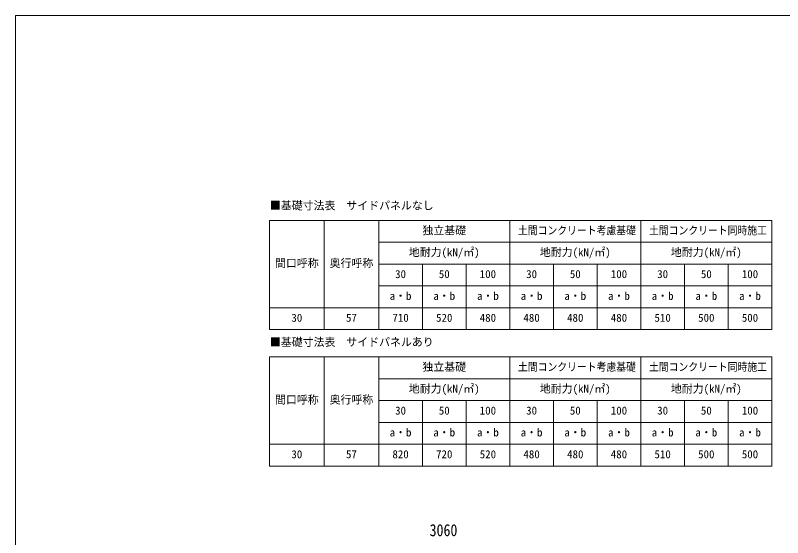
# Model space of a CAD drawing. Units: millimetres at full size, sheet at 1:40; details may follow other scales. Extents: x -11243 to 11243, y -7760 to 7760.
# Drawn here: x -11243 to 0, y 107 to 7760 of the extents above; entities that cross this region are included whole.
import ezdxf
from ezdxf.enums import TextEntityAlignment as Align

# ---------------------------------------------------------------- set-up
doc = ezdxf.new("R2010")
doc.units = ezdxf.units.MM
doc.header["$LTSCALE"] = 40
for name, color, linetype, lineweight in [('0-3_ELV2', 7, 'Continuous', 9), ('0-E_DET2', 7, 'Continuous', 18), ('F-0_240', 7, 'Continuous', 9)]:
    doc.layers.add(name, color=color, linetype=linetype, lineweight=lineweight)
doc.styles.add('ＭＳ ゴシック', font='')
doc.styles.get('ＭＳ ゴシック').set_extended_font_data('MS Gothic')

msp = doc.modelspace()

# ---------------------------------------------------------------- linework, layer by layer
at = {"layer": '0-E_DET2'}
for p, q in [((-7518, 4754.96), (-7518, 3154.96)), ((-7518, 4754.96), (-158, 4754.96)), ((-6718, 4754.96), (-6718, 3154.96)), ((-5918, 4754.96), (-5918, 3154.96)), ((-3998, 4754.96), (-3998, 3154.96)), ((-2078, 4754.96), (-2078, 3154.96)), ((-158, 4754.96), (-158, 3154.96)), ((-5918, 4434.96), (-158, 4434.96)), ((-5918, 4114.96), (-158, 4114.96)), ((-5278, 4114.96), (-5278, 3154.96)), ((-4638, 4114.96), (-4638, 3154.96)), ((-3358, 4114.96), (-3358, 3154.96)), ((-2718, 4114.96), (-2718, 3154.96)), ((-1438, 4114.96), (-1438, 3154.96)), ((-798, 4114.96), (-798, 3154.96)), ((-5918, 3794.96), (-158, 3794.96)), ((-7518, 3474.96), (-158, 3474.96)), ((-7518, 3154.96), (-158, 3154.96)), ((-7518, 2754.96), (-7518, 1154.96)), ((-7518, 2754.96), (-158, 2754.96)), ((-6718, 2754.96), (-6718, 1154.96)), ((-5918, 2754.96), (-5918, 1154.96)), ((-3998, 2754.96), (-3998, 1154.96)), ((-2078, 2754.96), (-2078, 1154.96)), ((-158, 2754.96), (-158, 1154.96)), ((-5918, 2434.96), (-158, 2434.96)), ((-5918, 2114.96), (-158, 2114.96)), ((-5278, 2114.96), (-5278, 1154.96)), ((-4638, 2114.96), (-4638, 1154.96)), ((-3358, 2114.96), (-3358, 1154.96)), ((-2718, 2114.96), (-2718, 1154.96)), ((-1438, 2114.96), (-1438, 1154.96)), ((-798, 2114.96), (-798, 1154.96)), ((-5918, 1794.96), (-158, 1794.96)), ((-7518, 1474.96), (-158, 1474.96)), ((-7518, 1154.96), (-158, 1154.96))]:
    msp.add_line(p, q, dxfattribs=at)
at = {"layer": 'F-0_240', "color": 5}
for q in [(-11242.74, -7760), (10677.26, 7760)]:
    msp.add_line((-11242.74, 7760), q, dxfattribs=at)

# ---------------------------------------------------------------- texts
at = {"layer": '0-3_ELV2', "style": 'ＭＳ ゴシック', "width": 0.85}
msp.add_text('3060', height=176, dxfattribs=at).set_placement((-5172.71, 75.91), align=Align.BOTTOM_LEFT)
at = {"layer": '0-E_DET2', "style": 'ＭＳ ゴシック'}
for s, p in [('■基礎寸法表\u3000サイドパネルなし', (-7512.73, 4879.37)), ('独立基礎', (-5278, 4514.96)), ('地耐力(kN/㎡)', (-5478, 4194.96)), ('地耐力(kN/㎡)', (-3558, 4194.96)), ('地耐力(kN/㎡)', (-1638, 4194.96)), ('間口呼称', (-7438, 4034.96)), ('奥行呼称', (-6638, 4034.96)), ('30', (-5678, 3874.96)), ('50', (-5038, 3874.96)), ('100', (-4438, 3874.96)), ('30', (-3758, 3874.96)), ('50', (-3118, 3874.96)), ('100', (-2518, 3874.96)), ('30', (-1838, 3874.96)), ('50', (-1198, 3874.96)), ('100', (-598, 3874.96)), ('a・b', (-5758, 3554.96)), ('a・b', (-5118, 3554.96)), ('a・b', (-4478, 3554.96)), ('a・b', (-3838, 3554.96)), ('a・b', (-3198, 3554.96)), ('a・b', (-2558, 3554.96)), ('a・b', (-1918, 3554.96)), ('a・b', (-1278, 3554.96)), ('a・b', (-638, 3554.96)), ('30', (-7198, 3234.96)), ('57', (-6398, 3234.96)), ('710', (-5718, 3234.96)), ('520', (-5078, 3234.96)), ('480', (-4438, 3234.96)), ('480', (-3798, 3234.96)), ('480', (-3158, 3234.96)), ('480', (-2518, 3234.96)), ('510', (-1878, 3234.96)), ('500', (-1238, 3234.96)), ('500', (-598, 3234.96)), ('■基礎寸法表\u3000サイドパネルあり', (-7512.73, 2879.37)), ('独立基礎', (-5278, 2514.96)), ('地耐力(kN/㎡)', (-5478, 2194.96)), ('地耐力(kN/㎡)', (-3558, 2194.96)), ('地耐力(kN/㎡)', (-1638, 2194.96)), ('間口呼称', (-7438, 2034.96)), ('奥行呼称', (-6638, 2034.96)), ('30', (-5678, 1874.96)), ('50', (-5038, 1874.96)), ('100', (-4438, 1874.96)), ('30', (-3758, 1874.96)), ('50', (-3118, 1874.96)), ('100', (-2518, 1874.96)), ('30', (-1838, 1874.96)), ('50', (-1198, 1874.96)), ('100', (-598, 1874.96)), ('a・b', (-5758, 1554.96)), ('a・b', (-5118, 1554.96)), ('a・b', (-4478, 1554.96)), ('a・b', (-3838, 1554.96)), ('a・b', (-3198, 1554.96)), ('a・b', (-2558, 1554.96)), ('a・b', (-1918, 1554.96)), ('a・b', (-1278, 1554.96)), ('a・b', (-638, 1554.96)), ('30', (-7198, 1234.96)), ('57', (-6398, 1234.96)), ('820', (-5718, 1234.96)), ('720', (-5078, 1234.96)), ('520', (-4438, 1234.96)), ('480', (-3798, 1234.96)), ('480', (-3158, 1234.96)), ('480', (-2518, 1234.96)), ('510', (-1878, 1234.96)), ('500', (-1238, 1234.96)), ('500', (-598, 1234.96))]:
    msp.add_text(s, height=117.3, dxfattribs=at).set_placement(p, align=Align.BOTTOM_LEFT)
at = {"layer": '0-E_DET2', "style": 'ＭＳ ゴシック', "width": 0.9}
for s, p in [('土間コンクリート考慮基礎', (-3878, 4514.96)), ('土間コンクリート同時施工', (-1958, 4514.96)), ('土間コンクリート考慮基礎', (-3878, 2514.96)), ('土間コンクリート同時施工', (-1958, 2514.96))]:
    msp.add_text(s, height=117.3, dxfattribs=at).set_placement(p, align=Align.BOTTOM_LEFT)

doc.saveas('drawing.dxf')
